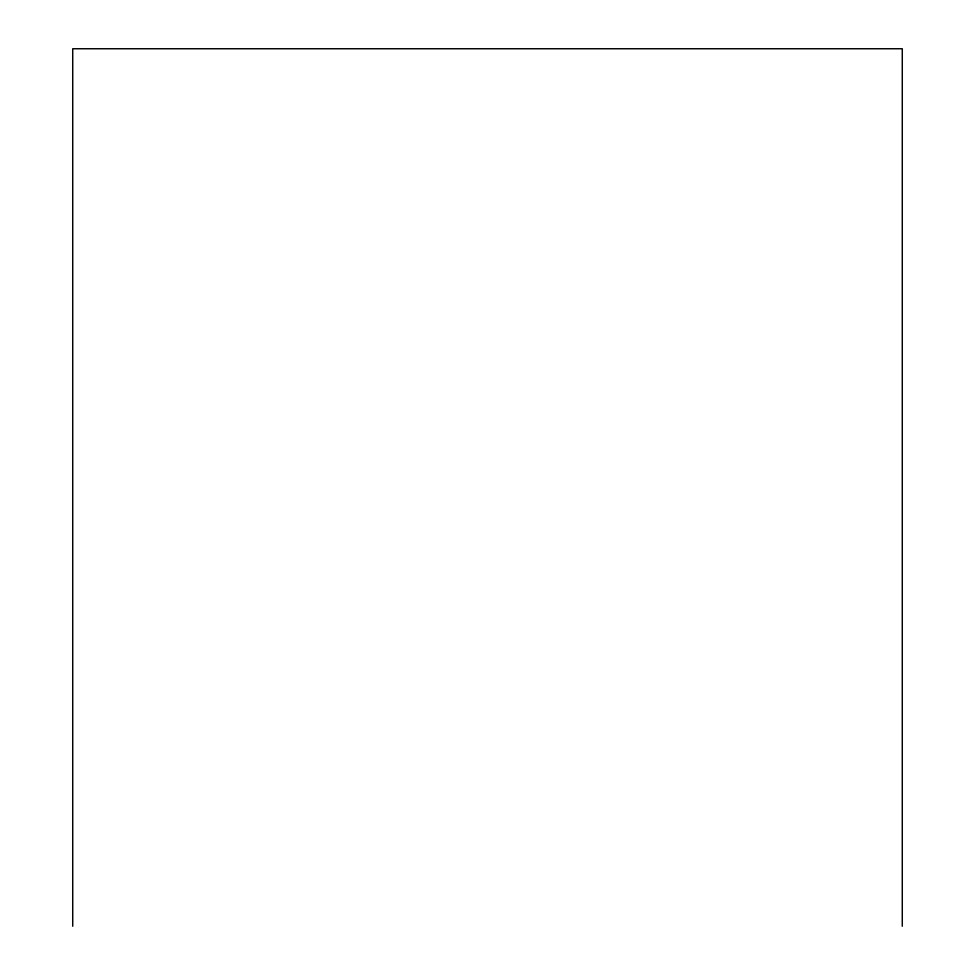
<?xml version="1.0" encoding="UTF-8"?>
<svg xmlns="http://www.w3.org/2000/svg" width="975" height="975" viewBox="0 0 975 975"><rect width="100%" height="100%" fill="white"/><g stroke="black" fill="none" stroke-linecap="round" stroke-linejoin="round"><path stroke-width="1.46" d="M902.277 926.25L902.277 48.75L72.723 48.75L72.723 926.25"/></g></svg>
